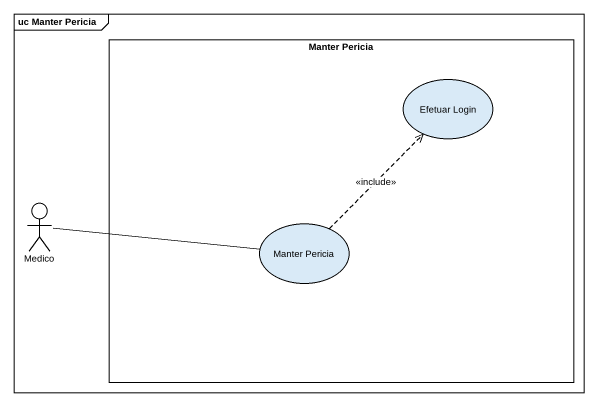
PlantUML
@startuml
mainframe uc Manter Pericia
rectangle "Manter Pericia" as Manter_Pericia {
  usecase "Efetuar Login" as Efetuar_Login
  usecase "Manter Pericia" as Manter_Pericia_2
}
actor Medico
Medico -right- Manter_Pericia_2
Manter_Pericia_2 .up.> Efetuar_Login : <<include>>
@enduml
